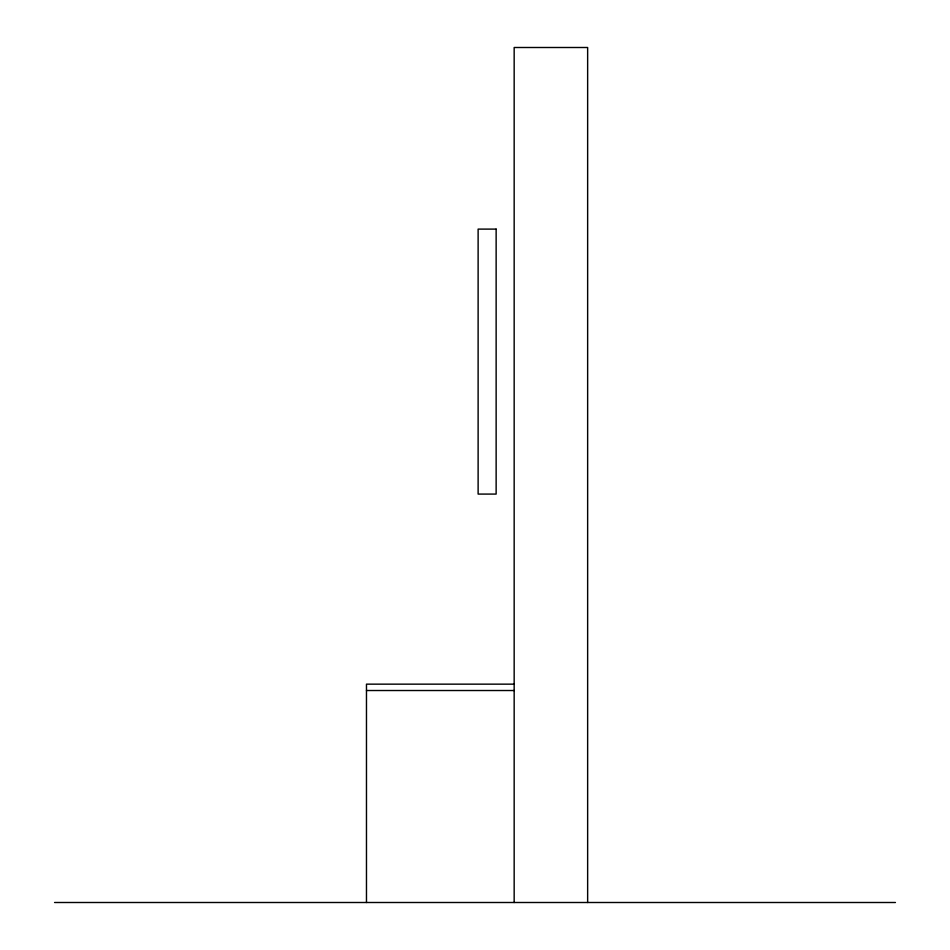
<?xml version="1.0" encoding="UTF-8"?>
<svg xmlns="http://www.w3.org/2000/svg" width="950" height="950" viewBox="0 0 950 950"><rect width="100%" height="100%" fill="white"/><g stroke="black" fill="none" stroke-linecap="round" stroke-linejoin="round"><path stroke-width="1.43" d="M514.164 684.154L366.474 684.154L366.474 902.5M366.474 690.519L514.164 690.519M54.566 902.5L895.434 902.5M587.646 902.5L587.646 47.5L514.164 47.5L514.164 902.5M496.137 229.104L478.123 229.104L478.123 494.083L496.137 494.083L496.137 229.104"/></g></svg>
